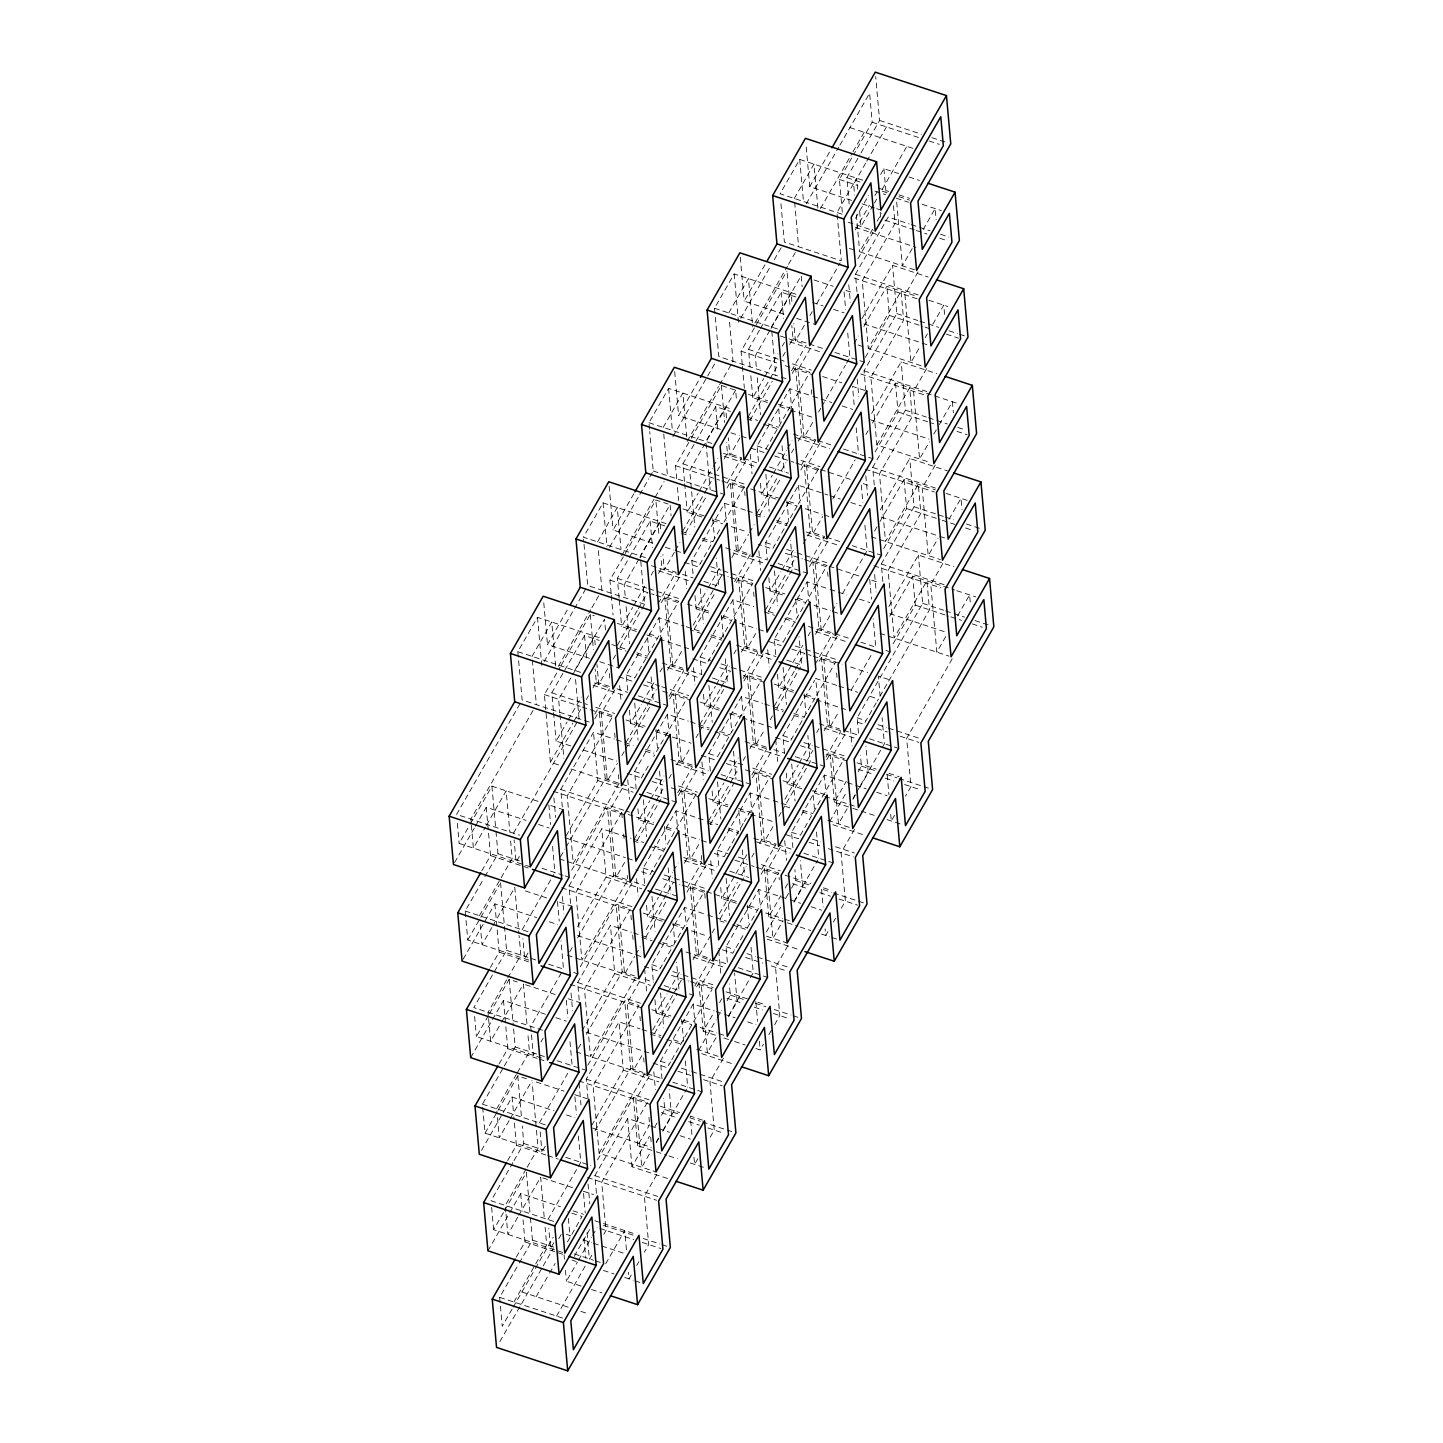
<?xml version="1.0" encoding="UTF-8"?>
<svg xmlns="http://www.w3.org/2000/svg" width="1443" height="1443" viewBox="0 0 1443 1443"><rect width="100%" height="100%" fill="white"/><g stroke="black" fill="none" stroke-linecap="round" stroke-linejoin="round"><path stroke-width="0.75" stroke-dasharray="5 3.75" d="M589.231 722.059L522.132 699.963L517.821 651.677L537.499 617.333L600.522 638.095M666.089 523.611L603.048 502.849L583.387 537.193L646.41 557.954M649.53 429.311L648.953 422.727L668.614 388.383L729.617 408.477M785.912 378.643L718.812 356.547L714.501 308.261L734.18 273.917L797.203 294.679M862.77 180.195L799.729 159.433L780.068 193.777L843.091 214.538M597.618 541.883L617.279 507.539L621.013 549.242M663.185 427.417L682.846 393.073L686.76 436.976M728.733 312.933L748.412 278.607L752.705 326.894M589.357 658.297L547.492 644.516L568.253 608.261M652.831 543.145L613.059 530.05L633.82 493.795M720.472 429.365L678.607 415.566L699.368 379.311M783.946 314.195L744.173 301.1L764.934 264.845M851.586 200.415L809.739 186.616L830.843 149.765M519.913 703.841L456.583 814.429L519.606 835.19M544.047 661.706L586.579 587.445M609.595 547.24L638.708 496.428M639.826 494.462L648.773 478.842M649.891 476.875L653.246 471.013L649.729 431.511M672.925 436.67L715.457 362.409M740.71 318.29L769.822 267.478M774.296 259.668L782.124 245.977M806.276 203.824L838.744 147.15M839.862 145.184L869.606 93.254L872.185 122.222L853.607 154.672M533.026 710.479L470.815 819.119L473.394 848.087L485.407 827.11M558.279 666.395L590.728 609.722M591.846 607.774L599.693 594.083M621.59 555.844L654.058 499.152M655.176 497.204L664.123 481.565M687.157 441.36L718.488 386.634M719.606 384.686L733.044 361.237L729.527 321.717M754.96 322.979L787.409 266.306M788.527 264.34L795.237 252.615M820.508 208.513L851.857 153.788M852.975 151.822L864.159 132.287M530.321 866.846L459.163 843.415L468.993 826.244M470.093 824.332L491.937 786.164L538.203 801.406M558.549 764.88L550.414 762.193L544.39 694.588L560.064 667.225M561.183 665.277L590.277 614.465L594.354 615.8M611.111 593.199L609.938 580.122L655.844 499.981L668.037 504.004M676.677 478.733L675.504 465.656L690.061 440.241M691.179 438.293L721.392 385.515L735.623 390.205L736.399 398.935M742.225 364.267L741.071 351.172L786.958 271.05M842.315 212.175L839.411 179.473L852.506 156.565M454.563 862.607L474.224 828.264M475.324 826.352L486.237 807.268L526.01 820.382M553.372 710.371L551.803 692.802L584.577 635.569L599.242 640.385M619.119 598.087L617.37 578.336L628.282 559.253M629.382 557.341L650.144 521.103L664.79 525.919M684.487 481.421L682.918 463.852L715.71 406.619L730.356 411.453M750.053 366.937L748.484 349.386L759.415 330.303M760.497 328.391L781.258 292.153L795.905 296.969M849.169 204.022L846.825 177.669L859.938 154.78M861.02 152.868L879.599 120.436L875.685 76.533M574.765 670.418L594.426 636.074L595.201 644.859M771.428 327.002L791.107 292.658L791.882 301.443M486.507 825.198L506.168 790.854L509.866 832.286M638.726 559.397L624.188 584.812L625.342 597.889M639.844 557.449L670.075 504.671L671.049 515.584M735.623 390.205L689.736 470.328L694.804 527.038M769.841 330.447L755.302 355.862L756.457 368.939M770.959 328.499L801.19 275.739L802.164 286.634M865.656 163.167L853.643 184.145L854.617 195.058M866.756 161.255L886.417 126.912M481.818 870.832L490.548 855.573L486.237 807.268M570.761 745.923L556.114 741.089L567.045 722.023M568.127 720.111L581.24 697.203M636.327 631.439L621.662 626.623L632.593 607.539M633.693 605.627L645.706 584.649M651.172 575.108L653.354 571.284M701.875 516.973L687.229 512.139L698.159 493.073M699.242 491.161L712.355 468.272M713.455 466.36L717.82 458.73M767.442 402.507L752.795 397.673L763.708 378.589M764.808 376.695L777.921 353.788M782.286 346.158L784.469 342.352M855.501 218.326L868.614 195.436M880.627 174.459L883.91 168.723L898.556 173.557M528.769 960.082L467.766 939.988L465.187 911.02L483.766 878.571M484.866 876.677L497.979 853.769L495.833 829.779M550.414 762.193L572.799 723.105M573.917 721.157L580.645 709.433M586.237 699.657L588.473 695.742M592.947 687.932L596.302 682.07L595.147 668.975M637.247 610.587L615.981 647.727L626.136 651.082M638.365 608.639L647.312 593.001M658.513 573.466L661.868 567.586L660.894 556.691M682.647 531.295L712.878 478.535M717.351 470.707L719.588 466.81M724.061 458.982L727.434 453.12L726.46 442.225M748.214 416.829L777.308 366.017M782.918 356.241L785.154 352.326M789.628 344.516L792.983 338.654L791.828 325.559M855.266 229.906L869.48 205.104M874.927 195.563L877.128 191.739M513.51 833.188L579.058 718.722L575.541 679.202M607.683 668.74L598.737 684.379L596.969 664.61M613.293 658.964L615.53 655.05M620.003 647.24L644.624 604.238L640.313 555.952L659.992 521.608L660.966 532.593M674.368 552.308L664.285 569.895L662.914 554.527M675.486 550.36L679.96 542.532M685.551 532.774L706.817 495.634M739.934 437.842L729.851 455.429L728.282 437.86M749.999 420.256L772.384 381.15M804.364 325.324L795.418 340.945L793.848 323.394M809.956 315.548L812.193 311.634M816.684 303.824L840.187 262.77M873.286 204.978L860.966 226.479L859.397 208.928M874.404 203.03L876.641 199.116M882.232 189.34L906.853 146.356M479.419 915.71L512.211 858.459L510.642 841.016M594.877 714.123L609.415 688.708M658.188 603.553L676.1 572.276L661.868 567.586M727.11 483.225L741.666 457.81L727.434 453.12M791.558 370.707L806.096 345.292M914.573 269.841L859.667 251.767L872.781 228.86M877.146 221.23L881.529 213.6M467.766 939.988L499.458 884.667M792.207 373.484L795.58 367.622L809.812 372.312L769.516 442.676M857.845 258.874L873.141 232.161M594.714 718.957L599.206 711.146L613.131 715.728L567.243 795.869L573.268 863.473L619.155 783.333M661.399 602.525L664.754 596.662L678.679 601.262L633.91 679.437M726.965 488.059L730.32 482.196L744.245 486.778L745.021 495.508M519.372 856.439L516.089 862.156L514.105 839.88M614.754 689.898L601.316 713.347L607.341 780.952L617.424 763.365M679.184 577.38L666.882 598.881L672.907 666.486L681.872 650.847M745.869 460.948L732.431 484.397L738.473 552.002L748.538 534.415M810.317 348.43L797.997 369.931L804.022 437.536L812.986 421.897M463.167 959.18L483.928 922.943M485.028 921.031L494.859 903.859L536.724 917.64M758.477 461.327L757.106 445.959L789.88 388.726L810.804 395.616M856.998 291.811L855.428 274.26L888.221 217.027L909.144 223.918M562.301 807.052L560.732 789.483L593.506 732.25L614.339 739.105M627.651 690.367L626.28 675.017L659.072 617.766L684.072 626.009M693.019 573.701L691.846 560.533L724.62 503.3L745.472 510.173M491.847 927.506L482.016 944.678L480.212 924.62M492.929 925.594L514.79 887.445L518.867 933.242M719.624 529.779L698.358 566.919L684.433 562.319M724.097 521.969L744.245 486.778M768.398 444.624L763.906 452.435L749.675 447.745M490.422 967.405L499.17 952.146L497.023 927.993M776.063 499.08L761.399 494.246L772.33 475.18M773.43 473.268L786.543 450.378M787.625 448.466L792.009 440.837M861.922 318.723L892.532 265.314L928.102 277.02M566.125 835.858L597.817 780.537L593.506 732.25M643.091 727.416L630.591 723.304L641.522 704.22M642.604 702.308L654.635 681.33M660.1 671.789L662.283 667.965M708.657 612.95L696.157 608.82L707.07 589.754M708.17 587.842L720.183 566.846M500.559 882.755L506.583 950.36L473.809 1007.593L544.967 1031.042M756.835 513.401L776.983 478.228M781.457 470.4L785.93 462.59M791.522 452.813L793.776 448.917M798.25 441.089L801.605 435.227L795.58 367.622M854.058 343.65L858.423 336.021M863.888 326.479L886.832 286.417L915.998 296.031M560.461 856.926L564.934 849.115M566.053 847.149L605.23 778.751L599.206 711.146M626.009 742.46L646.157 707.268M647.276 705.32L656.24 689.682M667.424 670.129L670.797 664.267L664.754 596.662M721.807 575.216L690.457 629.942L700.414 633.206M731.872 557.611L736.345 549.801L730.32 482.196M522.113 929.761L553.805 874.44M621.897 755.537L624.134 751.641M625.252 749.675L649.891 706.691M694.173 629.346L715.439 592.207M749.657 532.467L754.13 524.639M759.74 514.88L781.006 477.741M818.578 412.121L820.814 408.225M821.933 406.259L845.436 365.223M846.554 363.257L849.927 357.395L847.582 331.241M912.192 248.647L902.362 265.819L896.536 200.397M923.123 229.581L935.136 208.586L936.146 219.733M506.619 979.851L488.041 1012.283L490.62 1041.251L500.45 1024.079M507.702 977.939L520.815 955.05L519.065 935.425M669.047 696.229L683.603 670.815M734.613 581.745L750.27 554.383L736.345 549.801M801.28 465.331L815.836 439.917L801.605 435.227M921.139 365.746L868.289 348.34L901.063 291.107L903.643 320.075L870.869 377.308L876.893 444.913L929.761 462.337M541.45 1057.99L476.388 1036.561L488.401 1015.583M489.502 1013.671L509.163 979.328L517.297 982.016M571.699 870.165L607.503 807.629L621.735 812.301L622.33 818.848M669.714 699.007L673.069 693.145L687.301 697.835L653.715 756.475M736.381 582.575L738.636 578.679L752.867 583.369L708.08 661.543M800.829 470.057L804.184 464.195L818.415 468.885L818.812 473.25M865.367 357.359L889.411 315.386L886.832 286.417M527.976 953.011L524.711 958.747L522.925 938.69M622.24 788.419L609.938 809.92L615.963 877.524L626.046 859.938M688.924 672.005L675.486 695.454L681.529 763.058L690.476 747.42M753.372 559.487L741.053 580.988L747.077 648.592L756.042 632.954M820.039 443.055L806.619 466.504L812.643 534.108L822.708 516.522M918.055 271.897L904.941 294.805L910.984 362.409L919.714 347.132M470.689 1057.665L491.45 1021.428M492.55 1019.516L503.481 1000.432L545.346 1014.231M570.598 903.516L569.029 885.966L601.821 828.733L631.114 838.383M636.165 789.05L634.595 771.482L667.369 714.249L688.311 721.139M701.713 674.584L700.162 657.016L732.936 599.783L753.859 606.673M756.673 556.493L767.351 560.01L765.71 542.55L798.484 485.299L827.795 494.967M865.818 390.584L864.05 370.833L896.824 313.6L892.532 265.314M501.551 1022.167L523.412 984.018L527.092 1025.45M621.735 812.301L575.847 892.441L581.89 960.046L627.777 879.905L627.38 875.558M641.413 777.975L649.242 764.285M797.149 506.024L772.528 549.025L758.296 544.336M798.268 504.076L818.415 468.885M499.044 1063.996L507.792 1048.718L505.826 1026.767M577.705 926.622L606.114 877.019L601.821 828.733M653.553 824.602L638.906 819.786L649.837 800.703M650.919 798.791L664.033 775.901M719.119 710.136L704.455 705.302L715.385 686.219M716.486 684.325L728.499 663.329M733.964 653.787L736.146 649.981M782.575 594.967L770.021 590.836L780.952 571.753M782.034 569.841L794.065 548.863M871.644 413.401L901.135 361.886L936.723 373.611M545.22 1146.175L541.937 1151.893L485.01 1133.152L482.413 1104.166L503.174 1067.928M504.274 1066.016L515.205 1046.933L513.455 1027.308M572.131 947.546L567.64 955.356L573.755 957.358M577.723 937.77L613.546 875.234L607.503 807.629M634.325 838.924L663.437 788.112M669.029 778.336L671.266 774.44M676.857 764.664L679.094 760.75L673.069 693.145M699.891 724.458L720.039 689.285M721.157 687.319L730.104 671.68M741.305 652.146L744.66 646.284L738.636 578.679M765.439 609.992L795.67 557.214M803.498 543.542L810.226 531.8L804.184 464.195M865.944 434.505L868.127 430.681M872.492 423.052L895.454 382.99L958.477 403.751M561.327 972.925L530.735 1026.352L533.315 1055.32L535.515 1051.496M637.229 840.403L660.732 799.35M696.067 737.644L698.322 733.747M699.44 731.781L724.061 688.798M768.343 611.453L788.491 576.28M789.61 574.314L792.983 568.452L790.439 540.097M832.791 498.935L855.176 459.848M925.179 337.608L927.362 333.784M932.827 324.242L943.758 305.158L944.75 316.306M496.663 1108.855L516.323 1074.512M517.424 1072.618L529.437 1051.622L527.885 1034.18M677.669 792.802L692.207 767.387M743.217 678.336L757.773 652.921M809.902 561.904L824.458 536.489L810.226 531.8M876.893 444.913L909.685 387.68L912.265 416.648L879.49 473.899L885.515 541.504L918.289 484.253L920.887 513.239L888.094 570.472L894.137 638.077L926.911 580.844L929.49 609.812L877.272 701.009M485.01 1133.152L497.023 1112.156M498.124 1110.244L517.784 1075.901L527.958 1079.256M580.302 966.738L616.125 904.202L630.357 908.892L584.469 989.014L590.494 1056.619L635.263 978.444M678.318 795.598L681.691 789.718L695.923 794.408L696.302 798.773M743.885 681.114L747.24 675.252L761.471 679.942L716.702 758.116M809.451 566.648L812.806 560.786L827.037 565.476L782.268 643.65M875.089 452.038L898.033 411.958L895.454 382.99M540.963 1041.972L543.163 1038.148M631.98 883.044L618.542 906.511L624.585 974.115L634.649 956.529M696.428 770.526L684.108 792.027L690.133 859.631L700.216 842.045M763.094 654.112L749.675 677.561L755.699 745.165L764.646 729.527M827.542 541.594L815.223 563.095L821.265 630.699L831.33 613.095M926.677 368.488L913.563 391.378L919.588 458.982L929.436 441.811M481.493 1150.432L512.085 1097.023L553.95 1110.803M579.22 1000.107L577.651 982.539L610.425 925.306L631.367 932.196M644.588 883.441L643.217 868.073L675.991 810.84L705.284 820.49M710.335 771.157L708.766 753.589L741.558 696.356L762.481 703.246M775.703 654.491L774.332 639.123L807.106 581.89L828.048 588.78M874.242 484.974L872.672 467.406L905.446 410.173L901.135 361.886M509.072 1120.67L499.242 1137.842L496.861 1111.092M510.173 1118.758L532.016 1080.591M695.923 794.408L650.017 874.548L635.786 869.858M507.665 1160.569L516.396 1145.309L513.852 1116.774M581.962 1030.825L614.736 973.592L610.425 925.306M662.175 921.175L647.51 916.359L658.441 897.275M659.541 895.363L672.654 872.474M673.737 870.562L678.12 862.932M727.723 806.709L713.076 801.893L724.007 782.809M725.089 780.897L738.203 758.008M793.289 692.243L778.643 687.409L802.669 645.436M808.134 635.894L810.317 632.088M880.248 509.974L909.757 458.459L947.438 470.869M512.896 1162.589L491.035 1200.756L554.076 1221.518M513.979 1160.677L523.809 1143.505L522.258 1126.063M580.735 1044.119L576.262 1051.929L582.359 1053.949M586.345 1034.342L622.149 971.806L616.125 904.202M646.302 929.653L673.159 882.737M684.361 863.203L687.716 857.34L681.691 789.718M708.495 821.031L737.607 770.219M743.199 760.443L745.436 756.547M749.909 748.719L753.282 742.856L747.24 675.252M794.209 671.392L772.943 708.513L783.116 711.868M795.327 669.426L804.274 653.787M815.475 634.253L818.83 628.39L812.806 560.786M874.566 531.078L878.931 523.448M880.014 521.536L904.058 479.563L935.371 489.88M539.357 1122.925L567.766 1073.321M635.768 954.563L640.259 946.752M645.851 936.976L667.117 899.837M710.281 824.458L733.784 783.423M770.255 719.75L772.492 715.854M776.965 708.026L800.468 666.991M832.449 611.147L836.922 603.336M842.532 593.56L867.153 550.559L864.628 522.204M933.801 434.181L938.166 426.551M939.267 424.639L952.38 401.749L953.372 412.896M526.028 1169.191L505.266 1205.446L505.862 1212.12M527.128 1167.279L538.059 1148.195L532.214 1082.773M687.391 887.427L701.947 862.012L687.716 857.34M751.839 774.909L766.395 749.494M815.151 664.339L833.062 633.08M562.752 1252.488L493.614 1229.725L503.463 1212.553M504.545 1210.641L526.406 1172.492L530.104 1213.924M587.806 1065.277L624.747 1000.775L638.978 1005.464L593.073 1085.605L599.116 1153.21L656.042 1171.95M686.94 892.171L690.295 886.309L704.527 890.998L672.077 947.672M752.506 777.705L755.861 771.825L770.093 776.514L744.354 821.482M819.173 661.273L821.41 657.359L842.063 664.159M883.693 548.611L906.637 508.549L904.058 479.563M639.483 981.583L627.164 1003.083L633.188 1070.688L642.153 1055.049M706.15 865.151L692.73 888.617L698.755 956.222L711.074 934.721M770.598 752.633L758.278 774.133L764.321 841.738L773.268 826.099M837.283 636.219L823.845 659.667L829.869 727.272L838.834 711.633M935.298 465.061L922.185 487.95L928.21 555.555L938.04 538.383M487.932 1250.828L508.694 1214.573M509.776 1212.679L520.707 1193.595L560.479 1206.691M588.023 1098.881L586.273 1079.111L619.047 1021.878L639.971 1028.787M653.192 980.013L651.821 964.645L684.613 907.413L705.537 914.303M718.758 865.547L717.387 850.18L750.162 792.947L771.103 799.837M784.505 753.264L782.936 735.696L814.628 680.375M882.845 581.547L881.276 563.997L914.068 506.764L909.757 458.459M517.694 1217.243L507.864 1234.414L506.06 1214.357M518.777 1215.331L540.638 1177.181L544.336 1218.613M670.959 949.62L658.639 971.121L644.408 966.431M743.235 823.43L724.206 856.655L709.974 851.965M790.872 740.223L815.511 697.222M816.63 695.273L835.659 662.048M516.269 1257.142L525.018 1241.882L523.051 1219.93M591.666 1125.504L623.358 1070.165L619.047 1021.878M668.686 1017.081L656.132 1012.932L667.063 993.866M668.145 991.954L680.176 970.959M736.345 903.282L721.698 898.466L746.825 854.581M801.911 788.816L787.247 784L798.177 764.916M799.278 763.004L811.291 742.027M816.756 732.485L818.939 728.661M888.87 606.565L918.379 555.05L953.949 566.774M512.067 1309.126L502.236 1326.297L499.657 1297.329L518.235 1264.898M519.318 1262.986L532.431 1240.096L530.284 1216.106M594.949 1130.933L630.771 1068.379L624.747 1000.775M652.669 1030.14L681.781 979.31M692.965 959.775L696.338 953.913L690.295 886.309M719.354 913.708L737.265 882.431M741.738 874.62L746.211 866.792M751.821 857.034L754.058 853.12M759.649 843.343L761.886 839.447L755.861 771.825M784.92 799.242L812.896 750.378M824.097 730.825L827.452 724.963L821.41 657.359M889.736 616.215L912.679 576.154L954.671 589.989M547.961 1219.497L580.753 1162.264L578.409 1136.092M654.455 1033.549L676.857 994.461M712.193 932.755L714.429 928.859M720.021 919.083L743.524 878.047M778.859 816.341L781.096 812.427M782.214 810.479L810.208 761.615L807.864 735.443M851.136 690.133L872.402 653.012M948.971 519.318L960.984 498.322L961.994 509.469M513.888 1302.019L534.65 1265.764M535.732 1263.852L546.663 1244.786L545.111 1227.344M599.116 1153.21L645.003 1073.069M694.895 985.966L710.569 958.603L696.338 953.913M761.579 869.534L776.118 844.119L761.886 839.447M826.009 757.016L840.566 731.601M513.167 1307.232L534.217 1270.471M535.335 1268.505L553.246 1237.246M597.546 1159.901L633.351 1097.365L647.582 1102.055L601.695 1182.178L606.006 1230.464L603.823 1234.288M696.68 986.796L698.917 982.881L713.149 987.571M761.11 874.278L764.483 868.415L778.715 873.105L779.292 879.689M826.677 759.812L830.032 753.931L844.263 758.621L798.376 838.762L784.144 834.072M893.037 643.921L915.259 605.122L912.679 576.154M553.823 1242.748L550.559 1248.484L548.773 1228.426M649.206 1076.207L635.786 1099.656L641.81 1167.261L650.757 1151.64M713.654 963.69L701.334 985.19L707.377 1052.795L716.323 1037.156M780.338 847.257L766.9 870.724L772.925 938.329L783.008 920.724M844.768 734.74L832.467 756.24L838.491 823.845L847.438 808.206M942.82 563.546L930.789 584.541L936.832 652.146L946.662 634.974M499.873 1341.593L542.099 1267.856M543.217 1265.926L553.21 1248.466M558.766 1238.761L562.103 1232.935M596.446 1193.253L594.877 1175.702L627.669 1118.469L648.592 1125.36M662.012 1078.787L660.443 1061.218L693.217 1003.985L714.159 1010.894M727.362 962.12L726.009 946.752L758.784 889.519L788.076 899.169M792.928 847.654L791.558 832.286L824.332 775.053L845.273 781.944M858.495 733.17L857.124 717.802L922.672 603.336L918.379 555.05M536.147 1296.644L548.448 1275.143M549.567 1273.195L555.158 1263.419M567.478 1241.918L582.034 1216.521L567.802 1211.831M668.38 1065.746L670.616 1061.85M671.735 1059.883L712.03 989.519M742.892 935.641L732.81 953.228L718.578 948.538M747.366 927.831L778.715 873.105M876.154 702.939L863.942 724.278L855.807 721.608M574.296 1256.312L589.592 1229.598M651.893 1150.342L637.662 1145.652L649.675 1124.656M715.421 1035.19L703.228 1031.168L714.141 1012.102M719.606 1002.56L721.807 998.736M783.008 921.392L768.776 916.702L780.807 895.724M785.172 888.076L788.455 882.358M848.574 806.926L834.343 802.236L846.356 781.24M581.06 1286.056L566.414 1281.222L577.344 1262.138M578.427 1260.244L591.54 1237.336M592.64 1235.442L597.005 1227.813M667.55 1178.48L631.962 1166.756L649.458 1136.218M654.924 1126.694L657.106 1122.87M661.471 1115.241L664.754 1109.523L663.762 1098.538M698.628 1050.378L716.107 1019.84M717.189 1017.946L721.572 1010.298M727.038 1000.775L730.302 995.039L729.328 984.072M766.359 932.088L780.573 907.286M786.038 897.744L790.403 890.115M791.504 888.203L795.869 880.573L794.895 869.588M829.743 821.428L846.121 792.802M858.152 771.825L861.435 766.107L860.443 755.122M556.583 1316.088L586.092 1264.573M656.367 1141.864L658.603 1137.95M663.077 1130.14L686.579 1089.086M728.643 1015.656L753.264 972.672L750.739 944.317M794.191 901.19L817.694 860.154M853.047 798.448L855.284 794.534M856.402 792.586L884.379 743.722L882.052 717.55M957.593 615.89L969.606 594.913L970.399 603.823M589.61 1259.09L591.792 1255.266M656.258 1142.712L658.459 1138.888M662.824 1131.258L671.572 1115.998L669.209 1089.645M728.39 1016.792L737.12 1001.514L734.577 972.979M793.939 902.308L802.687 887.048L800.342 860.713M852.939 799.278L855.122 795.472M859.505 787.842L868.235 772.582L865.89 746.229M605.699 1263.815L624.729 1230.59L626.496 1250.341M656.709 1174.746L644.39 1196.247L648.701 1244.533L644.336 1252.163M723.394 1058.314L709.956 1081.763L714.267 1130.067L708.802 1139.591M787.824 945.796L775.522 967.297L779.815 1015.583L773.268 1027.037M854.509 829.364L841.071 852.831L845.382 901.117L841.016 908.747M952.2 658.802L906.637 738.347L910.948 786.633L905.482 796.175M631.222 1275.053L629.04 1278.877L628.445 1272.293M636.688 1265.511L638.87 1261.705M697.871 1158.675L694.588 1164.393L693.812 1155.627M755.879 1048.52L760.154 1049.927L763.437 1044.209M768.903 1034.667L772.167 1028.949M827.903 931.637L825.721 935.461L825.125 928.877M833.369 922.095L835.551 918.289M894.552 815.259L891.269 820.977L890.692 814.393M879.599 120.436L921.464 134.235M931.925 137.68L946.572 142.496M872.185 122.222L918.433 137.464M929.112 140.981L939.285 144.336M849.927 127.597L912.968 148.358M909.018 177.002L919.498 180.447M846.825 177.669L861.471 182.503M878.21 188.023L888.69 191.468M899.151 194.913L909.613 198.358M882.286 191.179L888.383 193.182M898.845 196.627L909.523 200.144M922.33 204.365L941.251 210.588M839.411 179.473L857.9 185.552M874.981 191.179L885.659 194.697M896.337 198.214L908.531 202.236M862.066 203.86L874.62 207.99M876.713 208.694L880.897 210.065M911.236 224.603L917.514 226.677M919.606 227.363L930.086 230.808M940.547 234.253L948.917 237.013M884.866 220.148L914.249 229.834M916.377 230.537L927.055 234.037M939.772 238.239L947.889 240.909M848.159 222.258L873.177 230.501M855.32 227.345L916.016 247.33M849.494 248.412L855.609 250.415M855.428 274.26L918.235 294.931M928.823 300.252L947.835 306.511M854.112 278.048L917.153 298.809M813.996 279.96L833.206 286.273M845.923 290.458L854.058 293.145M896.824 313.6L917.766 320.49M919.858 321.176L926.135 323.25M928.228 323.935L938.69 327.381M949.151 330.826L957.539 333.586M959.631 334.289L965.908 336.345M889.411 315.386L922.853 326.407M924.999 327.11L931.402 329.22M946.337 334.145L958.549 338.167M812.662 302.489L823.123 305.934M833.585 309.379L844.047 312.824M863.924 323.917L928.823 345.292M796.5 318.326L815.331 324.531M858.116 344.985L864.213 347.005M714.501 308.261L777.543 329.022M792.983 338.654L807.214 343.344M809.361 344.047L824.296 348.972M834.974 352.471L864.159 362.085M780.465 336.039L786.868 338.149M789.014 338.852L805.573 344.3M789.754 341.811L821.157 352.164M864.05 370.833L926.839 391.522M860.695 373.971L925.757 395.4M748.484 349.386L784.072 361.111M792.441 363.87L811.273 370.075M822.618 376.533L841.828 382.864M864.7 390.386L852.506 386.381L854.454 408.189M741.071 351.172L776.641 362.896M785.19 365.71L812.229 374.621M905.446 410.173L926.37 417.063M928.462 417.767L947.311 423.971M957.773 427.417L964.05 429.473M898.033 411.958L933.603 423.683M956.998 431.385L967.153 434.74M812.896 396.32L831.745 402.525M842.207 405.97L852.669 409.415M870.454 419.805L929.058 439.123M748.448 394.426L767.658 400.757M778.336 404.274L790.53 408.297M779.996 406.637L788.365 409.397M790.457 410.083L813.491 417.676M747.095 416.955L757.557 420.418M768.037 423.863L778.499 427.308M817.965 440.62L830.771 444.841M843.596 449.062L872.762 458.676M747.095 418.777L755.23 421.464M763.455 424.17L778.408 429.094M793.343 434.018L818.253 442.225M796.283 437.716L829.761 448.737M872.672 467.406L935.461 488.095M946.049 493.398L967.099 500.342M865.259 469.209L934.379 491.973M730.934 432.81L739.321 435.57M741.413 436.255L747.69 438.311M757.106 445.959L767.568 449.404M778.03 452.868L786.399 455.609M801.045 460.443L819.895 466.648M820.562 469.588L850.45 479.437M863.148 483.621L871.283 486.309M774.584 455.952L793.794 462.283M795.941 462.987L820.851 471.194M914.068 506.764L943.361 516.414M945.454 517.099L953.823 519.859M966.395 523.989L981.042 528.823M648.953 422.727L711.976 443.488M906.637 508.549L940.096 519.57M942.225 520.274L955.032 524.494M965.601 527.976L973.736 530.645M743.794 458.513L756.601 462.734M769.408 466.955L788.419 473.214M723.448 453.318L742.045 459.451M724.188 456.295L755.591 466.63M829.887 495.652L840.349 499.098M850.811 502.543L861.291 505.988M881.168 517.081L937.679 535.696M939.772 536.381L946.049 538.455M682.918 463.852L712.229 473.502M714.321 474.206L745.706 484.541M750.649 488.888L778.408 498.033M788.978 501.515L797.113 504.202M675.504 465.656L719.624 480.176M721.771 480.88L746.662 489.087M786.525 502.525L796.987 505.97M805.356 508.73L822.095 514.249M824.206 514.935L830.483 517.009M871.283 536.814L940.403 559.577M653.246 471.013L718.325 492.442M720.346 493.109L724.422 494.462M747.546 510.858L753.805 512.914M755.879 513.6L764.213 516.341M776.731 520.472L787.138 523.899M826.586 537.193L841.522 542.117M852.2 545.634L875.288 553.246M877.308 553.914L881.384 555.248M755.717 515.367L763.852 518.037M776.352 522.15L787.03 525.667M806.24 531.998L826.875 538.798M806.98 534.974L838.383 545.31M881.276 563.997L944.083 584.668M956.799 590.692L975.702 596.915M873.863 565.782L940.962 587.878M682.882 508.892L704.238 515.927M714.808 519.408L722.943 522.095M712.355 520.418L722.817 523.863M731.186 526.623L745.833 531.457M765.71 542.55L774.079 545.31M786.651 549.44L795.021 552.2M797.113 552.885L828.498 563.221M829.166 566.179L859.054 576.01M871.77 580.212L879.905 582.882M785.335 553.246L802.416 558.874M804.545 559.577L829.454 567.766M922.672 603.336L943.614 610.227M945.706 610.912L951.983 612.986M954.076 613.672L964.537 617.117M974.999 620.58L989.664 625.396M915.259 605.122L948.7 616.143M950.847 616.846L961.525 620.364M972.185 623.881L982.358 627.218M681.547 531.439L689.916 534.199M702.47 538.329L712.932 541.774M778.03 563.528L801.099 571.139M803.138 571.807L807.214 573.142M681.529 533.261L689.664 535.93M702.182 540.043L710.714 542.857M725.667 547.781L752.705 556.691M733.098 552.958L764.357 563.257M830.14 589.466L836.417 591.54M838.509 592.225L846.879 594.985M859.433 599.116L869.895 602.561M889.772 613.654L944.191 631.583M665.385 547.276L673.755 550.036M675.847 550.721L682.124 552.795M691.846 560.533L700.18 563.275M710.605 566.72L721.013 570.147M723.105 570.833L754.364 581.132M765.674 587.59L784.884 593.903M797.6 598.105L805.717 600.775M711.165 571.139L728.246 576.767M730.374 577.471L755.284 585.66M795.129 599.098L805.609 602.561M813.978 605.32L830.717 610.822M832.809 611.525L839.086 613.582M879.905 633.387L949.025 656.15M682.503 574.386L693.181 577.903M703.859 581.421L718.794 586.345L716.269 557.99M651.478 565.674L678.517 574.585M658.639 570.761L690.025 581.096M768.524 611.507L774.801 613.564M787.355 617.712L795.724 620.472M818.83 628.39L831.042 632.413M835.208 633.784L850.143 638.708M860.822 642.225L875.757 647.131L873.231 618.794M885.93 650.486L890.006 651.821M764.321 611.94L774.494 615.295M784.956 618.74L795.634 622.258M808.441 626.478L835.497 635.371M815.602 631.547L847.005 641.901M617.37 578.336L646.662 587.986M648.755 588.672L680.158 599.007M687.229 604.076L710.714 611.814M723.412 615.999L731.547 618.668M609.938 580.122L654.076 594.66M656.204 595.364L681.114 603.553M721.157 617.063L731.583 620.49M739.916 623.25L756.583 628.733M758.675 629.419L764.934 631.475M774.332 639.123L782.701 641.882M795.255 646.013L803.625 648.773M805.717 649.458L837.12 659.812M850.594 666.973L867.676 672.6M888.509 679.455L878.354 676.118L880.104 695.742M768.939 641.576L781.15 645.598M791.81 649.116L811.038 655.447M813.167 656.15L838.076 664.357M644.624 604.238L587.698 585.497L583.585 539.393M686.165 626.695L692.406 628.751M694.498 629.437L700.739 631.511M711.165 634.938L721.59 638.365M744.66 646.284L756.854 650.306M765.295 653.084L775.973 656.601M786.651 660.118L801.586 665.025L799.061 636.688M710.786 636.634L721.464 640.151M736.417 645.075L761.309 653.282M741.431 649.44L772.817 659.794M836.651 685.353L815.728 678.463L817.297 696.031M838.744 686.056L845.021 688.113M847.113 688.816L857.593 692.261M870.147 696.392L878.516 699.152M617.315 623.376L636.543 629.707M649.242 633.892L657.377 636.561M646.789 634.902L657.25 638.347M659.343 639.033L688.654 648.683M700.162 657.016L710.623 660.461M721.085 663.906L729.455 666.666M731.547 667.351L737.824 669.426M739.916 670.111L762.95 677.705M774.278 684.162L793.506 690.494M806.204 694.678L814.339 697.348M692.73 658.802L706.962 663.491M719.786 667.712L730.447 671.229M743.271 675.45L763.906 682.25M803.751 695.688L814.213 699.134M816.305 699.819L845.616 709.469M857.124 717.802L865.493 720.562M878.047 724.711L886.417 727.452M888.509 728.156L894.786 730.212M896.879 730.916L919.913 738.491M876.749 728.499L887.427 732.016M900.234 736.237L918.83 742.369M611.796 644.534L618.073 646.59M620.165 647.294L626.442 649.35M636.904 652.795L647.384 656.258M670.797 664.267L682.719 668.199M691.125 670.977L701.803 674.494M712.463 678.012L727.416 682.918L725.089 656.763M636.616 654.527L647.294 658.044M662.229 662.968L687.139 671.175M667.532 667.442L698.809 677.741M764.574 703.95L770.851 706.006M772.943 706.709L783.405 710.154M793.884 713.6L804.346 717.045M827.452 724.963L839.646 728.986M843.812 730.356L858.765 735.281M869.444 738.798L898.61 748.412M793.578 715.313L802.128 718.127M819.191 723.755L844.101 731.962M824.224 728.138L855.609 738.473M599.819 661.742L618.668 667.947M626.28 675.017L634.613 677.759M647.131 681.872L659.631 686.002M661.706 686.688L667.965 688.744M670.057 689.429L688.798 695.598M700.108 702.056L719.317 708.387M732.034 712.571L742.207 715.926M618.867 676.803L632.792 681.385M643.47 684.902L654.148 688.419M662.68 691.233L689.718 700.144M729.581 713.582L740.043 717.027M742.135 717.712L771.446 727.362M782.936 735.696L791.323 738.455M803.877 742.604L812.247 745.346M814.339 746.049L820.616 748.105M822.708 748.809L845.742 756.385M857.07 762.842L876.298 769.173M888.996 773.358L899.169 776.713M517.821 651.677L580.862 672.438M775.522 737.499L789.754 742.171M800.432 745.688L811.11 749.206M826.045 754.13L846.698 760.93M861.435 766.107L876.081 770.923M886.543 774.368L897.005 777.813M899.097 778.517L928.408 788.167M596.302 682.07L610.533 686.76M616.955 688.87L627.615 692.387M638.293 695.905L667.478 705.501M858.08 769.227L872.51 773.989M885.317 778.21L893.866 781.006M904.545 784.523L921.103 789.988M594.462 682.972L608.892 687.716M593.073 685.245L624.476 695.58M690.403 721.843L709.234 728.048M719.696 731.493L730.158 734.938M753.282 742.856L767.514 747.546M773.917 749.657L784.595 753.174M795.255 756.691L824.44 766.305M698.773 726.406L708.928 729.761M715.133 731.799L727.939 736.02M745.021 741.648L769.931 749.855M750.035 746.031L781.439 756.366M847.366 782.629L866.197 788.834M876.659 792.279L887.138 795.724M551.803 692.802L587.391 704.527M595.761 707.286L614.592 713.491M625.937 719.949L645.147 726.28M668.019 733.82L655.825 729.797L657.575 749.422M544.39 694.588L579.978 706.312M582.106 707.016L615.548 718.037M655.609 731.547L670.183 736.345M672.276 737.03L691.035 743.217M708.766 753.589L717.135 756.348M729.707 760.497L744.354 765.313M752.723 768.073L771.554 774.278M782.9 780.735L799.981 786.363M824.981 794.606L812.788 790.584L814.736 812.391M701.352 755.392L715.584 760.082M726.262 763.581L736.94 767.099M745.472 769.913L772.51 778.823M814.465 792.947L822.835 795.706M824.927 796.41L854.238 806.06M852.849 808.333L874.187 815.349M886.994 819.57L901.442 824.332M616.432 739.79L633.098 745.291M645.598 749.404L653.95 752.164M679.094 760.75L693.325 765.439M699.729 767.55L708.279 770.364M721.085 774.584L750.27 784.198M624.891 744.408L632.864 747.023M645.237 751.1L653.769 753.913M670.851 759.541L695.76 767.748M675.865 763.924L707.268 774.26M773.195 800.522L789.934 806.042M802.488 810.172L812.95 813.618M785.623 806.439L789.682 807.773M802.2 811.886L810.732 814.7M827.813 820.327L852.723 828.535M832.827 824.711L864.231 835.046M583.315 750.053L616.81 761.092M634.595 771.482L642.965 774.242M655.519 778.39L663.906 781.15M678.553 785.966L697.384 792.171M708.729 798.628L727.939 804.96M738.618 808.477L750.811 812.499M627.182 773.286L639.375 777.29M652.092 781.475L662.752 784.992M671.302 787.806L698.34 796.716M740.295 810.84L748.664 813.599M750.757 814.303L773.773 821.879M791.558 832.286L799.927 835.046M812.499 839.177L820.869 841.936M835.515 846.752L854.346 852.957M809.054 842.279L819.732 845.796M828.264 848.61L853.282 856.835M605.23 778.751L634.108 788.257M646.915 792.478L676.082 802.092M571.049 768.993L621.59 785.641M597.817 780.537L633.243 792.207M707.395 821.175L717.856 824.62M728.318 828.066L738.78 831.511M778.264 844.822L791.071 849.043M803.877 853.264L833.062 862.878M707.377 822.997L715.512 825.667M728.012 829.797L738.69 833.296M753.643 838.221L778.553 846.428M756.565 841.918L790.061 852.957M560.732 789.483L629.509 812.138M628.156 814.411L653.769 822.853M666.468 827.037L674.602 829.725M553.3 791.269L624.17 814.61M666.107 828.733L674.476 831.493M682.864 834.252L699.602 839.772M701.695 840.457L707.972 842.532M717.387 850.18L727.849 853.625M738.311 857.07L746.68 859.83M761.345 864.646L780.176 870.851M785.118 875.216L810.732 883.657M823.448 887.842L831.565 890.511M734.884 860.172L754.094 866.503M756.222 867.207L781.132 875.414M795.869 880.573L810.515 885.389M823.069 889.537L831.457 892.297M833.549 892.983L856.565 900.558M858.657 901.262L864.934 903.318M792.514 883.693L809.09 889.159M819.768 892.676L830.428 896.193M838.978 899.007L857.575 905.14M550.901 805.591L563.095 809.613M633.206 839.068L643.668 842.514M654.148 845.959L664.61 849.404M708.351 864.123L716.9 866.936M729.707 871.157L748.719 877.416M633.206 840.89L641.341 843.56M649.584 846.283L664.52 851.19M683.729 857.521L704.364 864.321M684.487 860.497L715.872 870.851M790.169 899.855L800.649 903.3M811.11 906.745L821.572 910.208M538.564 824.512L549.043 827.957M565.043 837.77L625.468 857.683M627.561 858.369L633.802 860.425M643.217 868.073L653.679 871.518M664.141 874.963L672.51 877.723M674.602 878.408L706.006 888.744M706.673 891.702L736.561 901.55M749.26 905.735L757.395 908.405M662.842 878.769L679.906 884.397M682.052 885.1L706.962 893.307M746.807 906.745L757.268 910.19M765.656 912.95L782.395 918.451M784.487 919.155L790.764 921.211M787.283 922.798L797.961 926.316M800.089 927.019L810.768 930.537M821.446 934.054L829.779 936.796M831.817 937.463L837.914 939.465M613.546 875.234L627.777 879.905M634.18 882.016L644.859 885.533M655.519 889.05L678.607 896.662M559.343 858.874L630.194 882.214M606.114 877.019L641.702 888.744M707.629 914.988L713.906 917.063M715.999 917.748L726.46 921.193M736.94 924.638L747.402 928.102M720.057 920.905L724.133 922.257M732.359 924.963L747.312 929.887M766.522 936.218L787.156 943.019M767.279 939.195L798.664 949.53M497.979 853.769L522.871 861.976M542.099 868.307L563.041 875.216M565.061 875.883L569.137 877.218M490.548 855.573L528.228 867.983M569.029 885.966L631.836 906.637M643.163 913.112L664.52 920.147M675.09 923.628L683.224 926.298M561.616 887.752L632.774 911.2M672.636 924.638L683.098 928.083M691.468 930.843L706.132 935.659M726.009 946.752L734.379 949.512M746.933 953.643L755.302 956.402M757.395 957.088L788.798 967.441M745.634 957.449L762.698 963.076M771.247 965.89L785.677 970.652M525.468 890.962L546.807 897.979M559.523 902.182L571.717 906.186M633.459 932.881L639.736 934.956M641.828 935.641L650.198 938.401M662.752 942.55L673.214 945.995M712.698 959.306L727.651 964.231M738.311 967.748L761.399 975.342M763.419 976.009L767.496 977.344M641.828 937.463L651.983 940.818M658.188 942.856L670.995 947.077M685.948 952.001L712.986 960.912M693.091 957.088L724.494 967.423M549.278 921.788L557.647 924.53M577.525 935.623L634.036 954.238M636.129 954.941L642.406 956.998M651.821 964.645L660.191 967.405M672.763 971.536L681.132 974.296M683.224 974.981L714.61 985.335M725.955 991.792L747.312 998.827M757.882 1002.308L766.017 1004.995M671.446 975.342L688.527 980.969M690.674 981.673L715.566 989.88M730.302 995.039L744.967 999.873M755.429 1003.318L765.89 1006.763M774.26 1009.523L790.998 1015.042M793.109 1015.728L799.386 1017.802M465.187 911.02L528.228 931.781M726.965 998.177L743.524 1003.625M754.202 1007.142L762.734 1009.956M773.412 1013.473L789.988 1018.938M622.149 971.806L634.361 975.829M644.931 979.31L653.463 982.124M664.141 985.641L679.094 990.565L676.551 962.21M689.249 993.902L693.325 995.255M575.775 958.044L638.816 978.805M614.736 973.592L650.324 985.316M716.251 1011.579L722.528 1013.635M724.62 1014.339L735.082 1017.784M747.636 1021.915L756.006 1024.674M506.583 950.36L535.768 959.974M548.574 964.195L563.51 969.101L560.984 940.764M573.683 972.456L577.741 973.791M499.17 952.146L528.463 961.796M577.651 982.539L640.439 1003.228M651.785 1009.685L670.995 1016.016M683.711 1020.201L691.846 1022.889M570.238 984.324L641.395 1007.773M681.258 1021.211L691.72 1024.656M700.089 1027.416L716.828 1032.935M718.921 1033.621L725.198 1035.695M723.863 1037.968L732.395 1040.782M734.541 1041.485L745.201 1045.003M525.541 984.721L555.429 994.57M568.127 998.754L580.339 1002.777M642.063 1029.472L648.358 1031.529M650.45 1032.232L660.912 1035.677M673.466 1039.808L681.836 1042.567M650.432 1034.036L660.605 1037.391M666.81 1039.429L681.745 1044.353M696.698 1049.277L721.608 1057.485M701.713 1053.661L733.116 1063.996M555.808 1017.676L566.269 1021.121M586.147 1032.214L648.935 1052.885M660.443 1061.218L668.812 1063.978M681.367 1068.127L689.736 1070.886M691.828 1071.572L698.123 1073.628M700.216 1074.332L723.232 1081.907M653.03 1063.022L667.261 1067.712M677.939 1071.229L690.746 1075.432M703.553 1079.653L722.149 1085.785M630.771 1068.379L642.965 1072.402M647.131 1073.772L662.084 1078.697M672.763 1082.214L701.929 1091.828M584.397 1054.617L647.42 1075.378M623.358 1070.165L658.928 1081.889M515.205 1046.933L544.372 1056.547M557.196 1060.767L586.363 1070.381M507.792 1048.718L537.085 1058.368M539.177 1059.072L545.454 1061.128M586.273 1079.111L649.061 1099.8M660.407 1106.258L679.617 1112.589M702.488 1120.129L690.295 1116.106L692.045 1135.857M578.841 1080.915L650.017 1104.346M664.754 1109.523L679.4 1114.339M689.862 1117.784L700.324 1121.229M702.416 1121.932L731.727 1131.583M661.399 1112.643L675.829 1117.405M688.636 1121.626L699.314 1125.143M707.864 1127.957L724.422 1133.404M536.291 1081.997L564.051 1091.142M574.711 1094.66L586.922 1098.682M650.685 1126.045L669.516 1132.25M679.996 1135.695L690.457 1139.14M566.504 1114.934L574.891 1117.694M592.676 1128.101L651.28 1147.401M656.168 1151.748L666.846 1155.266M668.975 1155.969L677.525 1158.783M690.331 1162.986L704.761 1167.748M482.413 1104.166L545.454 1124.927M523.809 1143.505L544.462 1150.305M565.8 1157.34L590.909 1165.619M516.396 1145.309L545.707 1154.959M547.799 1155.645L558.261 1159.09M594.877 1175.702L657.665 1196.391M587.463 1177.488L656.601 1200.269M542.766 1177.885L572.655 1187.733M583.333 1191.233L593.506 1194.588M573.033 1210.821L583.495 1214.284M594.841 1220.742L601.244 1222.852M603.372 1223.556L634.902 1233.927M603.372 1225.36L634.776 1235.713M643.145 1238.473L659.884 1243.974M661.976 1244.678L668.253 1246.734M599.909 1228.462L633.766 1239.609M642.297 1242.423L660.912 1248.556M566.287 1234.306L570.472 1235.695M583.026 1239.826L591.414 1242.585M593.506 1243.271L624.891 1253.624M532.431 1240.096L557.341 1248.303M574.422 1253.931L593.434 1260.19M595.472 1260.857L601.569 1262.859M525.018 1241.882L562.698 1254.292M572.113 1260.118L576.172 1261.453M603.408 1270.435L614.087 1273.953M624.765 1277.47L633.098 1280.212M635.136 1280.879L641.233 1282.899M591.522 1289.501L601.984 1292.946M521.897 1291.954L568.163 1307.196M580.862 1311.38L588.997 1314.068M499.657 1297.329L562.68 1318.09M893.433 205.664L895.039 223.503L862.247 280.736L868.289 348.34M883.91 168.723L886.056 192.875M880.194 212.121L880.807 218.813M857.647 189.159L856.655 178.192L836.994 212.536L841.305 260.822L784.379 242.063L780.843 202.561M856.366 214.682L859.667 251.767M848.791 284.776L850.36 302.218M857.214 379.166L858.783 396.609M865.836 475.739L867.586 495.364M874.638 574.512L876.208 591.955M844.083 291.973L845.634 309.415M856.204 427.813L858.531 453.986M861.309 485.137L862.878 502.579M869.732 579.527L871.482 599.17M887.156 774.891L888.924 794.642M817.874 208.026L813.96 164.123L794.299 198.467L798.61 246.753M806.204 147.114L809.739 186.616M799.729 159.433L803.444 201.136M850.486 728.372L852.055 745.941M811.363 389.754L811.742 394.119M827.615 572.005L828.011 576.37M836.615 672.961L837.012 677.308M787.156 273.232L790.061 305.934M830.032 753.931L834.343 802.236M781.258 292.153L783.603 318.488M789.88 388.726L791.648 408.477M798.484 485.299L800.053 502.867M807.106 581.89L808.874 601.641M824.332 775.053L825.901 792.604M771.825 331.403L775.739 375.288M778.715 408.64L780.266 426.082M782.016 445.707L784.361 471.879M786.94 500.847L788.69 520.472M795.76 599.603L797.312 617.063M804.166 694.011L805.934 713.636M816.485 832.016L818.812 858.188M821.608 889.357L823.159 906.926M757.25 377.669L760.551 414.736M765.854 474.242L769.173 511.327M774.476 570.833L777.579 605.717M783.098 667.406L786.399 704.491M791.702 763.996L795.021 801.063M740.259 257.197L744.173 301.1M750.829 375.721L752.795 397.673M760.425 483.279L761.399 494.246M768.848 577.669L770.021 590.836M777.47 674.242L778.643 687.409M786.273 773.015L787.247 784M734.18 273.917L738.473 322.204M742.423 366.432L744.372 388.257M750.27 454.292L752.019 473.917M758.874 550.883L760.623 570.508M767.694 649.639L769.245 667.081M775.721 739.664L777.669 761.489M784.721 840.656L786.489 860.407M753.643 592.081L754.022 596.446M726.514 418.109L725.54 407.142L705.88 441.486L710.19 489.772M721.392 385.515L724.711 422.583M764.483 868.415L768.776 916.702M724.62 503.3L726.19 520.869M715.71 406.619L717.856 430.772M732.936 599.783L734.703 619.534M741.558 696.356L743.109 713.924M750.162 792.947L751.929 812.698M758.784 889.519L760.353 907.07M712.77 518.74L714.519 538.365M721.392 615.313L723.322 637.121M730.194 714.087L731.745 731.529M733.495 751.154L736.038 779.509M738.816 810.659L740.566 830.284M742.315 849.909L744.642 876.081M747.24 905.068L748.791 922.51M755.843 1001.64L757.611 1021.391M759.379 1041.143L760.154 1049.927M700.306 588.726L703.408 623.61M708.91 685.299L712.229 722.384M717.532 781.89L720.833 818.957M726.154 878.462L729.455 915.529M694.985 595.652L696.157 608.82M674.693 371.663L678.607 415.566M684.685 483.621L687.229 512.139M703.481 694.336L704.455 705.302M712.102 790.908L713.076 801.893M720.706 887.481L721.698 898.466M685.209 571.049L686.76 588.491M668.614 388.383L672.33 430.086M677.452 487.463L678.625 500.541M693.506 667.532L695.075 684.974M701.929 761.922L703.499 779.382M710.75 860.695L712.301 878.138M718.776 950.739L720.941 974.891M663.762 434L667.478 475.703M701.37 855.483L701.749 859.848M704.725 893.181L705.302 899.711M656.024 502.164L658.946 534.884M698.917 982.881L703.228 1031.168M659.072 617.766L660.822 637.535M650.144 521.103L652.489 547.438M667.369 714.249L668.939 731.817M675.991 810.84L677.759 830.591M684.613 907.413L686.165 924.963M693.217 1003.985L694.985 1023.736M647.6 637.572L648.953 652.849M651.1 676.839L653.246 700.829M659.523 771.229L661.85 797.402M664.447 826.37L665.999 843.812M668.145 867.802L670.472 893.975M673.051 922.961L674.801 942.586M681.673 1019.534L683.621 1041.341M685.371 1060.966L687.698 1087.138M626.118 606.619L629.437 643.686M634.74 703.192L638.04 740.277M643.362 799.783L646.662 836.85M651.965 896.356L655.086 931.24M660.587 992.928L663.708 1027.831M629.419 710.136L630.591 723.304M609.144 486.147L613.059 530.05M619.318 600.288L621.662 626.623M637.932 808.801L638.906 819.786M646.536 905.374L647.51 916.359M654.96 999.765L656.132 1012.932M619.642 685.515L621.013 700.793M603.048 502.849L606.962 546.753M611.309 595.382L613.059 615.007M627.759 779.815L629.509 799.44M636.579 878.589L638.131 896.031M644.606 968.614L646.735 992.604M653.805 1071.788L655.375 1089.357M598.394 550.667L601.929 590.169M605.483 630.05L604.509 619.155L558.621 699.278L559.794 712.373M609.379 673.665L609.758 678.03M614.682 733.17L615.079 737.535M618.38 774.62L618.776 778.967M623.683 834.108L624.079 838.473M630.934 915.439L631.331 919.786M632.683 935.064L633.08 939.411M639.952 1016.377L640.331 1020.724M643.65 1057.809L644.029 1062.174M648.953 1117.405L649.35 1121.806M650.721 1137.174L651.118 1141.557M590.277 614.465L593.398 649.35M633.351 1097.365L637.662 1145.652M584.577 635.569L586.742 659.704M627.669 1118.469L631.962 1166.756M555.645 665.926L551.731 622.023L532.052 656.367L536.363 704.653M559.974 714.556L563.87 758.17M543.777 602.813L547.492 644.516M553.571 712.553L556.114 741.089M553.896 797.817L555.645 817.441M537.499 617.333L541.81 665.62M562.391 896.482L563.96 913.924M571.013 993.055L572.564 1010.497M579.04 1083.098L580.988 1104.905M588.059 1184.072L589.808 1203.823M548.863 804.923L550.613 824.548M552.561 846.356L554.906 872.528M557.485 901.496L559.235 921.139M566.305 1000.27L567.857 1017.712M569.985 1041.702L572.131 1065.692M574.909 1096.842L576.46 1114.285M583.531 1193.415L585.281 1213.058M587.03 1232.683L589.357 1258.855M583.982 1238.473L585.75 1258.224M568.38 1218.415L569.949 1235.984M564.069 1254.887L564.447 1259.27M565.44 1270.255L566.414 1281.222M540.151 1131.835L541.937 1151.893M491.937 786.164L495.634 827.615M509.163 979.328L513.257 1025.125M517.784 1075.901L521.482 1117.351M494.859 903.859L496.825 925.811M503.481 1000.432L505.627 1024.584M512.085 1097.023L513.654 1114.573M520.707 1193.595L522.276 1211.146M457.377 823.358L459.163 843.415M474.603 1016.503L476.388 1036.561M491.63 1207.43L493.614 1229.725"/><path stroke-width="1.5" d="M480.717 872.744L457.774 912.806L462.085 961.092L533.243 984.541L528.932 936.236L561.724 879.003L557.413 830.717L524.621 887.95L453.463 864.519L449.152 816.215L514.718 701.749L510.407 653.463L543.181 596.23L614.357 619.66L618.668 667.947L651.442 610.714L647.131 562.427L679.906 505.194L608.748 481.746L575.973 538.997L580.284 587.283L570.436 604.455M634.902 491.883L645.833 472.799L641.522 424.513L674.314 367.28L745.472 390.728L749.783 439.015L782.557 381.782L778.246 333.477L811.038 276.244L739.862 252.814L707.088 310.047L711.399 358.333L700.468 377.417M767.117 261.039L776.947 243.867L772.654 195.563L805.428 138.33L876.586 161.778L880.897 210.065L946.464 95.599L875.288 72.15L831.962 147.817M524.621 887.95L520.328 839.664L585.876 725.198L581.565 676.893L614.357 619.66M679.906 505.194L684.216 553.481L716.991 496.248L712.698 447.961L745.472 390.728M811.038 276.244L815.331 324.531L848.123 267.298L843.812 219.011L876.586 161.778M497.943 1065.89L475 1105.969L479.31 1154.256L550.468 1177.686L546.176 1129.4L578.95 1072.167L574.639 1023.881L541.865 1081.114L470.689 1057.665L466.396 1009.379L489.339 969.317M660.064 707.304L627.272 764.537L622.961 716.251L655.753 659L660.064 707.304L632.846 698.34M725.613 592.82L692.838 650.053L688.527 601.767L721.302 544.534L725.613 592.82L698.412 583.856M791.179 478.354L758.387 535.587L754.094 487.301L786.868 430.068L791.179 478.354L763.96 469.39M856.727 363.889L823.953 421.122L819.642 372.835L852.434 315.584L856.727 363.889L829.527 354.924M927.867 183.207L955.068 192.172L922.293 249.405L917.982 201.118L950.757 143.885L946.464 95.599M533.243 984.541L566.017 927.29L570.328 975.594L537.554 1032.827L541.865 1081.114M668.668 803.877L635.894 861.11L631.583 812.824L664.357 755.591L668.668 803.877L639.502 794.263M734.234 689.411L701.442 746.644L697.149 698.358L729.924 641.107L734.234 689.411L707.142 680.483M799.783 574.927L767.009 632.16L762.698 583.874L795.49 526.641L799.783 574.927L770.616 565.313M865.349 460.461L832.575 517.694L828.264 469.408L861.038 412.175L865.349 460.461L838.13 451.497M936.471 279.78L963.69 288.744L930.915 345.977L926.604 297.691L959.379 240.458L955.068 192.172M515.187 1259.054L492.243 1299.115L496.536 1347.401L567.712 1370.85L563.401 1322.564L596.175 1265.331L591.864 1217.026L559.09 1274.277L487.932 1250.828L483.621 1202.542L506.565 1162.481M677.29 900.45L644.516 957.701L640.205 909.397L672.979 852.164L677.29 900.45L647.979 890.8M742.838 785.984L710.064 843.217L705.753 794.931L738.545 737.698L742.838 785.984L715.638 777.019M808.405 671.518L775.631 728.751L771.32 680.465L804.094 623.214L808.405 671.518L779.094 661.85M873.971 557.034L841.179 614.267L836.886 565.981L869.66 508.748L873.971 557.034L846.752 548.069M945.093 376.37L972.311 385.335L939.519 442.568L935.208 394.282L968 337.031L963.69 288.744M550.468 1177.686L583.261 1120.453L587.572 1168.74L554.779 1225.973L559.09 1274.277M685.894 997.041L653.12 1054.274L648.809 1005.987L681.601 948.754L685.894 997.041L658.693 988.076M751.46 882.557L718.686 939.808L714.375 891.503L747.149 834.27L751.46 882.557L724.26 873.592M817.027 768.091L784.234 825.324L779.941 777.037L812.716 719.804L817.027 768.091L787.716 758.441M882.575 653.625L849.801 710.858L845.49 662.571L878.264 605.32L882.575 653.625L855.374 644.66M953.715 472.943L980.915 481.908L948.141 539.141L943.83 490.854L976.604 433.622L972.311 385.335M694.516 1093.614L661.742 1150.847L657.431 1102.56L690.205 1045.327L694.516 1093.614L667.315 1084.649M760.082 979.148L727.29 1036.381L722.997 988.094L755.771 930.861L760.082 979.148L732.864 970.183M825.63 864.664L792.856 921.897L788.545 873.61L821.338 816.377L825.63 864.664L796.338 855.014M891.197 750.198L858.423 807.431L854.112 759.144L886.886 701.911L891.197 750.198L863.978 741.233M962.319 569.516L989.537 578.481L956.763 635.732L952.452 587.427L985.226 530.194L980.915 481.908M567.712 1370.85L633.261 1256.384L637.572 1304.67L610.371 1295.706M637.572 1304.67L670.346 1247.437L666.053 1199.133L698.827 1141.9L703.138 1190.186L675.919 1181.24M703.138 1190.186L735.912 1132.953L731.601 1084.667L764.393 1027.434L768.686 1075.72L741.486 1066.756M768.686 1075.72L801.478 1018.487L797.167 970.201L829.941 912.95L834.252 961.254L804.941 951.604M834.252 961.254L867.027 904.003L862.716 855.717L895.508 798.484L899.819 846.77L872.6 837.806M899.819 846.77L932.593 789.537L928.282 741.251L993.848 626.785L989.537 578.481M772.654 195.563L843.812 219.011M776.947 243.867L848.123 267.298M707.088 310.047L778.246 333.477M711.399 358.333L782.557 381.782M641.522 424.513L712.698 447.961M645.833 472.799L716.991 496.248M575.973 538.997L647.131 562.427M580.284 587.283L651.442 610.714M510.407 653.463L581.565 676.893M514.718 701.749L585.876 725.198M449.152 816.215L520.328 839.664M532.413 869.353L561.724 879.003M457.774 912.806L528.932 936.236M541.035 965.926L570.328 975.594M466.396 1009.379L537.554 1032.827M549.639 1062.517L578.95 1072.167M475 1105.969L546.176 1129.4M560.353 1159.775L587.572 1168.74M483.621 1202.542L554.779 1225.973M568.975 1256.366L596.175 1265.331M492.243 1299.115L563.401 1322.564M608.657 640.764L588.997 675.108L593.307 723.394L527.741 837.878L530.321 866.846L563.095 809.613L569.137 877.218L536.363 934.451L538.942 963.437L571.717 906.186L577.741 973.791L544.967 1031.042L547.546 1060.01L580.339 1002.777L586.363 1070.381L553.589 1127.614L556.168 1156.583L588.942 1099.35L594.985 1166.954L562.193 1224.187L564.79 1253.173L597.564 1195.922L603.589 1263.527L570.815 1320.778L573.394 1349.746L638.96 1235.28L643.271 1283.567L662.932 1249.223L658.621 1200.937L704.527 1120.796L708.82 1169.083L728.499 1134.739L724.188 1086.453L770.075 1006.33L774.386 1054.617L794.047 1020.273L789.754 971.987L835.641 891.846L839.952 940.151L859.613 905.807L855.302 857.503L901.19 777.38L905.501 825.667L925.179 791.323L920.868 743.037L986.417 628.571L983.837 599.585L951.063 656.836L945.021 589.231L977.813 531.98L975.234 503.012L942.441 560.245L936.417 492.64L969.191 435.407L966.612 406.439L933.837 463.672L927.795 396.067L960.587 338.834L957.99 309.848L925.216 367.099L919.191 299.495L951.965 242.244L949.386 213.275L916.594 270.508L910.569 202.904L943.343 145.671L940.764 116.703L875.198 231.169L870.887 182.882L851.226 217.226L855.537 265.512L809.649 345.635L805.338 297.348L785.659 331.692L789.97 379.978L744.083 460.119L739.772 411.832L720.111 446.176L724.422 494.462L678.517 574.585L674.224 526.298L654.545 560.642L658.856 608.928L612.968 689.069L608.657 640.764M661.435 637.896L615.548 718.037L621.59 785.641L667.478 705.501L661.435 637.896M727.001 523.43L681.114 603.553L687.139 671.175L733.026 591.035L727.001 523.43M792.568 408.964L746.662 489.087L752.705 556.691L798.592 476.569L792.568 408.964M858.116 294.48L812.229 374.621L818.253 442.225L864.159 362.085L858.116 294.48M670.057 734.487L624.17 814.61L630.194 882.214L676.082 802.092L670.057 734.487M735.623 620.003L689.718 700.144L695.76 767.748L741.648 687.608L735.623 620.003M801.172 505.537L755.284 585.66L761.309 653.282L807.214 573.142L801.172 505.537M866.738 391.071L820.851 471.194L826.875 538.798L872.762 458.676L866.738 391.071M678.679 831.06L632.774 911.2L638.816 978.805L684.704 898.664L678.679 831.06M744.227 716.594L698.34 796.716L704.364 864.321L750.27 784.198L744.227 716.594M809.794 602.11L763.906 682.25L769.931 749.855L815.818 669.714L809.794 602.11M875.36 487.644L829.454 567.766L835.497 635.371L881.384 555.248L875.36 487.644M687.283 927.633L641.395 1007.773L647.42 1075.378L693.325 995.255L687.283 927.633M752.849 813.167L706.962 893.307L712.986 960.912L758.874 880.771L752.849 813.167M818.415 698.701L772.51 778.823L778.553 846.428L824.44 766.305L818.415 698.701M883.964 584.217L838.076 664.357L844.101 731.962L890.006 651.821L883.964 584.217M695.905 1024.223L650.017 1104.346L656.042 1171.95L701.929 1091.828L695.905 1024.223M761.471 909.739L715.566 989.88L721.608 1057.485L767.496 977.344L761.471 909.739M827.019 795.273L781.132 875.414L787.156 943.019L833.062 862.878L827.019 795.273M892.586 680.807L846.698 760.93L852.723 828.535L898.61 748.412L892.586 680.807"/></g></svg>
